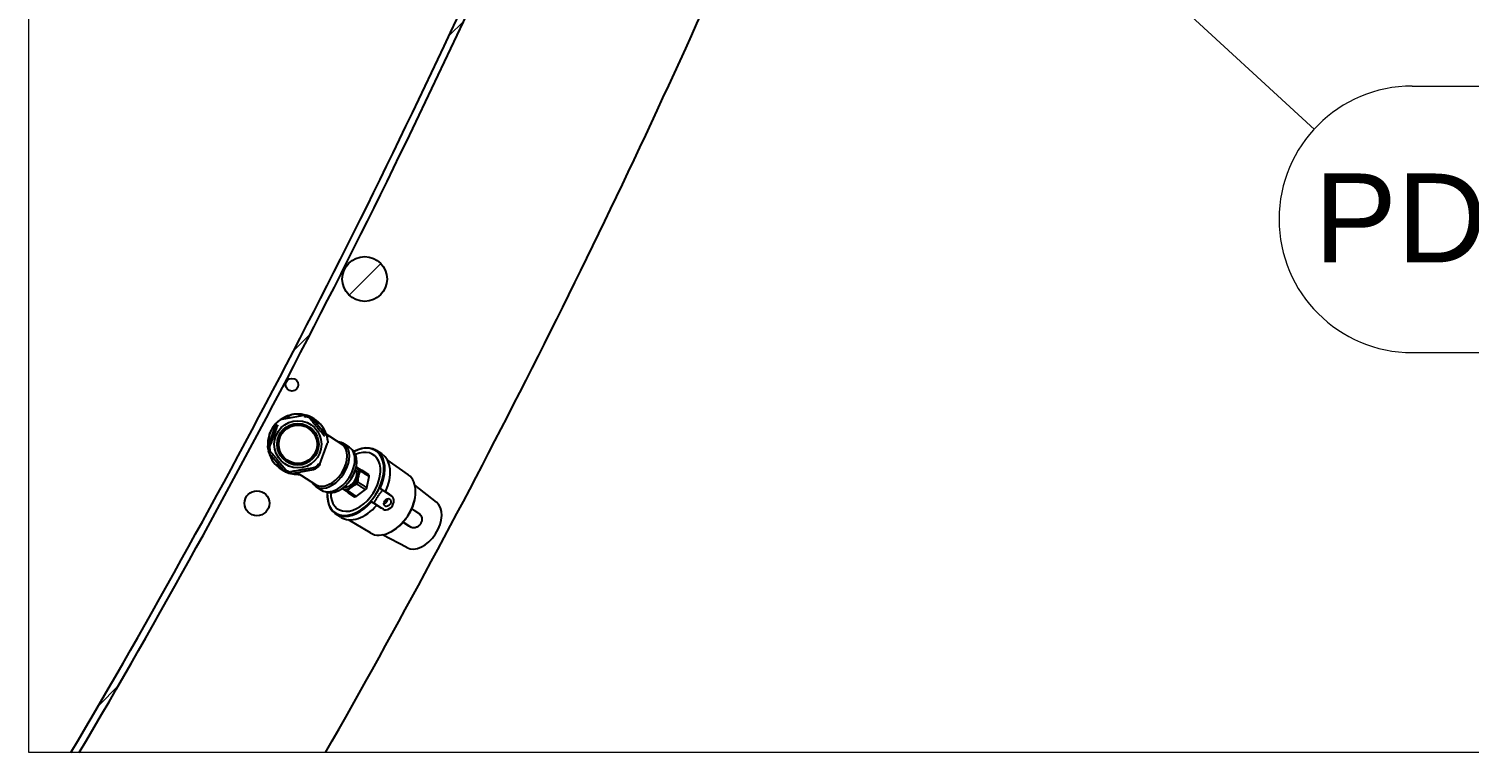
# Model space of a CAD drawing. Header units: millimetres. Extents: x 0 to 157650, y 0 to 89100.
# Drawn here: x 121416 to 127499, y 56169 to 59235 of the extents above; entities that cross this region are included whole.
import ezdxf

# ---------------------------------------------------------------- set-up
doc = ezdxf.new("R2010")
doc.units = ezdxf.units.MM
doc.header["$LTSCALE"] = 150
for name, color, linetype, lineweight in [('Hatch', 7, 'Continuous', 18), ('Symbol', 7, 'Continuous', 18), ('Visible', 7, 'Continuous', 25), ('Visible Narrow', 7, 'Continuous', 18)]:
    doc.layers.add(name, color=color, linetype=linetype, lineweight=lineweight)
doc.styles.add('Note Text', font='arial.ttf')

# ---------------------------------------------------------------- blocks, each defined once
blk = doc.blocks.new('Balloon25')
at = {"layer": 'Symbol'}
for p, q in [((837.643, 399.417), (835.803, 401.109)), ((837.982, 399.785), (835.803, 401.109)), ((835.803, 401.109), (837.305, 399.049)), ((837.305, 399.049), (837.982, 399.785)), ((837.643, 399.417), (845.635, 392.073)), ((848.388, 393.293), (864.799, 393.293)), ((848.388, 385.793), (864.799, 385.793))]:
    blk.add_line(p, q, dxfattribs=at)
at = {"layer": 'Symbol', "flags": 128}
blk.add_lwpolyline([(837.982, 399.785), (835.803, 401.109), (837.305, 399.049), (837.982, 399.785)], dxfattribs=at)
at = {"layer": 'Symbol'}
for centre, start, end in [((848.388, 389.543), 90, 270), ((864.799, 389.543), 270, 90)]:
    blk.add_arc(centre, 3.75, start, end, dxfattribs=at)
blk.add_solid([(837.982, 399.785), (835.803, 401.109), (837.305, 399.049), (837.982, 399.785)], dxfattribs=at)
at = {"layer": 'Symbol', "insert": (856.594, 389.564), "char_height": 2.5, "attachment_point": 5, "style": 'Note Text'}
blk.add_mtext('PD1.C1.CV22', dxfattribs=at)

msp = doc.modelspace()

# ---------------------------------------------------------------- hatches: boundary and pattern name
at = {"layer": 'Hatch'}
h = msp.add_hatch(dxfattribs=at)
h.set_pattern_fill('ANSI31', color=256, scale=3810, style=0)
h.set_pattern_definition([(45, (0, 0), (-336.7596, 336.7596), [])])
edge = h.paths.add_edge_path()
edge.add_line((121629, 56180.2), (121594.2, 56180.2))
edge.add_ellipse((90746.5, 74387.2), major_axis=(-14656.5, -32684.3), ratio=1, start_angle=83.60259, end_angle=90)
edge.add_line((123430.8, 59730.8), (123458.1, 59718.5))
edge.add_ellipse((90746.5, 74387.2), major_axis=(18207, 30882.5), ratio=1, start_angle=270, end_angle=276.36912, ccw=False)
h = msp.add_hatch(dxfattribs=at)
h.set_pattern_fill('ANSI34', color=256, scale=3810, style=0)
h.set_pattern_definition([(45, (0, 0), (-2020.56, 2020.56), []), (45, (673.5, 0), (-2020.56, 2020.56), []), (45, (1347, 0), (-2020.56, 2020.56), []), (45, (2020.6, 0), (-2020.56, 2020.56), [])])
edge = h.paths.add_edge_path()
edge.add_ellipse((122834.5, 58179.3), major_axis=(93.9, -10.6), ratio=1, start_angle=0, end_angle=360)
h = msp.add_hatch(dxfattribs=at)
h.set_pattern_fill('ANSI31', color=256, scale=3810, angle=105.00025, style=0)
h.set_pattern_definition([(150.00025, (0, 0), (-238.1232, -412.4456), [])])
edge = h.paths.add_edge_path()
edge.add_ellipse((122527.2, 57733), major_axis=(26.8, -3), ratio=1, start_angle=0, end_angle=360)
h = msp.add_hatch(dxfattribs=at)
h.set_pattern_fill('ANSI31', color=256, scale=3810, angle=14.99998, style=0)
h.set_pattern_definition([(59.99998, (0, 0), (-412.4445, 238.1252), [])])
edge = h.paths.add_edge_path()
edge.add_ellipse((122552.4, 57481.8), major_axis=(80.5, -9.1), ratio=1, start_angle=0, end_angle=360)
h = msp.add_hatch(dxfattribs=at)
h.set_pattern_fill('ANSI31', color=256, scale=3810, angle=-14.99998, style=0)
h.set_pattern_definition([(30.00002, (0, 0), (-238.1252, 412.4445), [])])
edge = h.paths.add_edge_path()
edge.add_ellipse((122379.6, 57232.9), major_axis=(52.2, -5.9), ratio=1, start_angle=0, end_angle=360)

# ---------------------------------------------------------------- linework, layer by layer
at = {"layer": 'Visible', "color": 9, "true_color": 0xc0c0c0}
for p, q in [((122485.9, 57588.3), (122578.4, 57604.6)), ((122578.4, 57604.6), (122579.4, 57604.8)), ((122459, 57565.7), (122426.9, 57477.5)), ((122459.4, 57566.8), (122459, 57565.7)), ((122485.9, 57588.3), (122484.8, 57588.1)), ((122610.6, 57593.5), (122611.3, 57592.6)), ((122671.7, 57520.7), (122611.3, 57592.6)), ((122645.7, 57397.9), (122677.8, 57486.2)), ((122662.1, 57532.1), (122738.2, 57482.6)), ((122672.4, 57519.9), (122671.7, 57520.7)), ((122677.8, 57486.2), (122678.2, 57487.2)), ((122746.1, 57484.6), (122769.2, 57469.6)), ((122426.6, 57476.5), (122426.9, 57477.5)), ((122433, 57442.9), (122432.3, 57443.8)), ((122433, 57442.9), (122493.4, 57371)), ((122906.8, 57440.9), (122884.7, 57455.3)), ((122494, 57370.3), (122493.4, 57371)), ((122494, 57370.3), (122494.1, 57370.2)), ((122503.6, 57371.4), (122503.4, 57370.8)), ((122525.3, 57358.9), (122526.4, 57359)), ((122526.4, 57359), (122618.8, 57375.4)), ((122548.1, 57362.9), (122627, 57311.6)), ((122618.8, 57375.4), (122619.9, 57375.6)), ((122645.3, 57396.9), (122645.7, 57397.9)), ((122851.9, 57352.7), (122823.4, 57371.2)), ((123018.8, 57353.3), (122929.8, 57415.8)), ((122628.3, 57303.6), (122651.4, 57288.5)), ((122843, 57298.3), (122853.7, 57345.9)), ((123138, 57237.5), (123046.5, 57309.6)), ((122763.3, 57278.9), (122791.8, 57260.4)), ((122798.7, 57261.4), (122837.9, 57290.5)), ((122885.6, 57225.1), (122863.4, 57239.5)), ((122900, 57295.6), (122922.1, 57281.2)), ((122910.8, 57288), (122948.2, 57263.7)), ((122949.5, 57262.7), (122940.2, 57269.9)), ((123045.6, 57247.1), (123047.4, 57258.4)), ((122733.4, 57174.3), (122711.3, 57188.8)), ((122874.8, 57232.7), (122912.2, 57208.3)), ((122913.6, 57207.5), (122903.3, 57213.1)), ((123032.4, 57208.9), (123065.7, 57187.2)), ((123057.5, 57193.6), (123067, 57186.3)), ((122858.9, 57107.4), (122765.7, 57163.5)), ((122966.8, 57126), (122957.2, 57119.7)), ((123029.7, 57131.9), (122996.4, 57153.6)), ((123031.1, 57131.1), (123020.5, 57136.8)), ((123013, 57045.4), (122910, 57099.8))]:
    msp.add_line(p, q, dxfattribs=at)
for centre, radius in [((122834.5, 58179.3), 94.5), ((122527.2, 57733), 27), ((122552.4, 57481.8), 99.6), ((122552.4, 57481.8), 87.9), ((122552.4, 57481.8), 81), ((122379.6, 57232.9), 52.5)]:
    msp.add_circle(centre, radius, dxfattribs=at)
for centre, radius, start, end in [((90746.5, 74387.2), 35820, 329.44991, 335.84732), ((90746.5, 74387.2), 35850, 329.4782, 335.84732), ((90746.5, 74387.2), 36750, 330.30199, 336.04862), ((122552.4, 57481.8), 127.5, 20.0813, 273.82109), ((122552.4, 57481.8), 127.6, 93.16117, 101.11514), ((122552.3, 57481.8), 127.6, 66.03309, 73.98707), ((122552.4, 57481.8), 127.6, 126.03307, 133.98708), ((122552.4, 57481.8), 121.3, 66.39871, 75.18382), ((122552.4, 57481.8), 127.6, 153.16117, 161.11514), ((122552.3, 57481.8), 127.6, 6.03309, 13.98707), ((122552.4, 57481.8), 127.6, 186.03309, 193.98707), ((122552.4, 57481.8), 121.3, 186.39865, 195.18384), ((122552.4, 57481.9), 127.6, 246.03308, 253.98708), ((122552.4, 57481.8), 121.3, 246.18456, 255.18378), ((122552.4, 57481.8), 121.3, 306.3987, 315.18383), ((122552.3, 57481.9), 127.6, 306.03307, 313.98708), ((122552.4, 57481.9), 127.6, 273.16117, 273.8224)]:
    msp.add_arc(centre, radius, start, end, dxfattribs=at)
for centre, major_axis, ratio, start_param, end_param in [((122687.2, 57394.1), (58.9, 90.5), 0.642788, 2.806696, 6.618081), ((122682.6, 57397.1), (55.6, 85.5), 0.642788, 3.141593, 6.283185), ((122710.3, 57379.1), (-58.9, -90.5), 0.642788, 0, 3.141593), ((122720.9, 57372.2), (-57.3, -88), 0.642788, 0.061143, 3.080449), ((122796, 57323.3), (85.1, 130.8), 0.642788, 2.289164, 7.135614), ((122796, 57323.3), (74.8, 114.9), 0.642788, 2.349563, 7.075215), ((122798, 57322), (86.7, 133.3), 0.642788, 4.924681, 7.151426), ((122820.1, 57307.6), (86.7, 133.3), 0.642788, 4.924681, 6.283185), ((122769.1, 57340.8), (23.6, 36.3), 0.642788, 3.291421, 6.133357), ((122769.1, 57340.8), (22.9, 35.2), 0.642788, 4.048689, 6.112954), ((122769.1, 57340.8), (29.5, 45.3), 0.642788, 5.235989, 6.271059), ((122771.3, 57339.4), (-32.8, -50.4), 0.642788, 2.545089, 2.690899), ((122769.1, 57340.8), (-29.5, -45.3), 0.642788, 0.012127, 1.047198), ((122769.1, 57340.8), (-29.5, -45.3), 0.642788, 1.047198, 2.094396), ((122771.3, 57339.4), (-32.8, -50.4), 0.642788, 1.497891, 1.643702), ((122807.6, 57315.8), (33.3, 51.2), 0.642788, 4.635768, 4.78901), ((122807.6, 57315.8), (33.3, 51.2), 0.642788, 5.682965, 5.836208), ((122937, 57231.5), (-80, -123), 0.642788, 0.02268, 3.118912), ((122798, 57322), (-86.7, -133.3), 0.642788, 5.414945, 7.641689), ((122771.3, 57339.4), (-32.8, -50.4), 0.642788, 0.450694, 0.596504), ((122807.6, 57315.8), (33.3, 51.2), 0.642788, 3.58857, 3.741813), ((122930.2, 57236), (-18, -27.7), 0.766044, 0, 3.141593), ((123071.9, 57143.8), (-62.6, -96.2), 0.642788, 0.058709, 3.082883), ((122949.2, 57223.7), (69.9, 107.4), 0.642788, 4.979697, 5.3116), ((122820.1, 57307.6), (-86.7, -133.3), 0.642788, 0, 1.358504), ((122949.2, 57223.7), (69.9, 107.4), 0.642788, 4.113177, 4.445081)]:
    msp.add_ellipse(centre, major_axis=major_axis, ratio=ratio, start_param=start_param, end_param=end_param, dxfattribs=at)
msp.add_ellipse((122930.2, 57236), major_axis=(9.5, 14.6), ratio=0.766044, dxfattribs=at)
for points, weights in [([(122520.4, 57603.6), (122512.2, 57597.4), (122504.5, 57591.6)], [1.86336994033, 1.89386777392, 1.91216337258]), ([(122565.9, 57602.4), (122559.7, 57605), (122553.3, 57607.7)], [1.89908153007, 1.88400626028, 1.86331324179]), ([(122454.7, 57553.9), (122449.4, 57549.8), (122443.8, 57545.6)], [1.899139317, 1.88406358849, 1.86336994033]), ([(122641.8, 57570.4), (122632.4, 57574.4), (122623.5, 57578.2)], [1.86331324179, 1.89381014739, 1.91210518935]), ([(122663.5, 57531.2), (122662.7, 57537.5), (122661.9, 57544)], [1.89711804524, 1.88267464112, 1.86331324179]), ([(122433.4, 57495.2), (122432.2, 57504.9), (122430.9, 57515)], [1.91210518935, 1.89381014739, 1.86331324179]), ([(122442.8, 57419.7), (122442, 57426.6), (122441.1, 57433.3)], [1.86331324179, 1.88400626028, 1.89908153007]), ([(122481.3, 57385.5), (122472.3, 57389.3), (122462.9, 57393.2)], [1.91210518935, 1.89381014739, 1.86331324179]), ([(122551.4, 57355.9), (122545, 57358.6), (122538.8, 57361.2)], [1.86331324179, 1.88400626028, 1.89908153007]), ([(122814.9, 57375.5), (122805.4, 57381.6), (122798.9, 57385.9)], [1.86656620791, 1.96954917598, 1.97225157874]), ([(122799, 57386.3), (122811.2, 57378.8), (122823.4, 57371.2)], [0.999999999358, 0.999999999041, 1]), ([(122809, 57347.1), (122811.5, 57358.2), (122816.6, 57369.2)], [1.97232440422, 1.97232422808, 1.86656620791]), ([(122851.9, 57352.7), (122833.3, 57364.2), (122814.9, 57375.5)], [1, 0.999999998558, 1]), ([(122762.4, 57285.9), (122770.4, 57295), (122779.5, 57301.8)], [1.86656620791, 1.9723244506, 1.97232440422]), ([(122779.5, 57301.8), (122788.7, 57308.6), (122801.2, 57314.7)], [1.97232440422, 1.97232435784, 1.86656620791]), ([(122801.2, 57314.7), (122819.5, 57302.7), (122837.9, 57290.5)], [1, 0.999999999092, 1]), ([(122806, 57322), (122806.5, 57335.9), (122809, 57347.1)], [1.86656620791, 1.97232458035, 1.97232440422]), ([(122740, 57295.3), (122746.5, 57291), (122755.9, 57284.9)], [1.97225157874, 1.96954917598, 1.86656620791]), ([(122798.7, 57261.4), (122780.5, 57273.7), (122762.4, 57285.9)], [1, 0.999999998749, 1]), ([(122863.4, 57239.5), (122869, 57236.2), (122874.8, 57232.7)], [1.00178826505, 1.00430456603, 1.00596397821]), ([(122874.8, 57232.7), (122888.7, 57263), (122910.8, 57288)], [1.27421040078, 1.2994447396, 1.27421040078]), ([(122900, 57295.6), (122905.2, 57291.9), (122910.8, 57288)], [1.00178826505, 1.00430456603, 1.00596397821]), ([(122938.9, 57270.8), (122930.6, 57276.2), (122922.3, 57281.6)], [1, 1.00000548602, 1.00000489238]), ([(122885.3, 57224.7), (122893.6, 57219.3), (122901.9, 57213.9)], [1.00000489222, 1.00000548584, 1]), ([(123032.4, 57208.9), (123019.3, 57178), (122996.4, 57153.6)], [1.00598332027, 1.03374770935, 1.00598332027]), ([(123034.2, 57208.7), (123033.4, 57208.8), (123032.4, 57208.9)], [1, 1.00191567695, 1.00035995172]), ([(123056.2, 57194.6), (123045.3, 57201.6), (123034.2, 57208.7)], [1.00000000314, 1.00005579601, 1]), ([(122996.4, 57153.6), (122996.9, 57152.7), (122997.3, 57152)], [1.00035995172, 1.00191567695, 1]), ([(122997.3, 57152), (123008.3, 57144.7), (123019.1, 57137.6)], [1, 1.00005579402, 1.00000000039])]:
    msp.add_rational_spline(points, weights, degree=2, dxfattribs=at)
for points, knots in [([(122527.8, 57606.9), (122525.3, 57606.4), (122522.8, 57605.4), (122520.6, 57603.8), (122520.5, 57603.7), (122520.4, 57603.6)], [-1.0213512, -1.0213512, -1.0213512, -1.0213512, -0.7685595, -0.7685595, -0.7579553, -0.7579553, -0.7579553, -0.7579553]), ([(122553.3, 57607.7), (122553.2, 57607.8), (122553.1, 57607.8), (122550.6, 57608.9), (122547.9, 57609.3), (122545.3, 57609.1)], [-1.2847473, -1.2847473, -1.2847473, -1.2847473, -1.2741431, -1.2741431, -1.0213514, -1.0213514, -1.0213514, -1.0213514]), ([(122580.2, 57601.7), (122580.1, 57601.8), (122580.1, 57601.9), (122580.1, 57602), (122580, 57602.1), (122580, 57602.2), (122579.9, 57602.3), (122579.9, 57602.5), (122579.8, 57602.7), (122579.7, 57602.9), (122579.6, 57603), (122579.5, 57603.2), (122579.5, 57603.4), (122579.4, 57603.5), (122579.3, 57603.7), (122579.2, 57603.8), (122579.2, 57603.9), (122579.1, 57604), (122579.1, 57604.1), (122579, 57604.2), (122578.9, 57604.3), (122578.8, 57604.4), (122578.7, 57604.5), (122578.6, 57604.5), (122578.5, 57604.6), (122578.5, 57604.6), (122578.4, 57604.6), (122578.4, 57604.6)], [0.0000448, 0.0000448, 0.0000448, 0.0000448, 0.0530547, 0.0530547, 0.0530547, 0.1165912, 0.1165912, 0.1165912, 0.2330323, 0.2330323, 0.2330323, 0.3495525, 0.3495525, 0.3495525, 0.4657404, 0.4657404, 0.4657404, 0.5627145, 0.5627145, 0.5627145, 0.694046, 0.694046, 0.694046, 0.8679399, 0.8679399, 0.8679399, 1, 1, 1, 1]), ([(122579.4, 57604.8), (122579.8, 57604.9), (122580.1, 57604.9), (122580.5, 57605), (122580.8, 57605), (122581.1, 57605), (122581.5, 57605), (122581.8, 57605.1), (122582.2, 57605.1), (122582.5, 57605.1), (122582.9, 57605.1), (122583.2, 57605.1), (122583.5, 57605), (122584, 57605), (122584.4, 57605), (122584.9, 57604.9), (122585.3, 57604.9), (122585.8, 57604.8), (122586.2, 57604.7), (122586.7, 57604.6), (122587.1, 57604.5), (122587.5, 57604.4)], [0.0012349, 0.0012349, 0.0012349, 0.0012349, 0.1284066, 0.1284066, 0.1284066, 0.2555154, 0.2555154, 0.2555154, 0.3814131, 0.3814131, 0.3814131, 0.5061887, 0.5061887, 0.5061887, 0.6715265, 0.6715265, 0.6715265, 0.8360549, 0.8360549, 0.8360549, 1, 1, 1, 1]), ([(122467.1, 57563.9), (122464.6, 57556.8), (122461.6, 57548.9), (122458.6, 57540.6), (122457, 57536.5), (122455.6, 57532.5), (122454.3, 57529), (122452.9, 57525.4), (122451.5, 57521.4), (122449.5, 57516.1), (122447.5, 57510.8), (122446, 57506.8), (122444.7, 57503.3), (122443.4, 57499.8), (122441.9, 57495.8), (122440.4, 57491.6), (122437.3, 57483.4), (122434.4, 57475.4), (122431.8, 57468.3)], [0, 0, 0, 0, 0.25, 0.25, 0.25, 0.375, 0.375, 0.375, 0.5, 0.5, 0.5, 0.625, 0.625, 0.625, 0.75, 0.75, 0.75, 1, 1, 1, 1]), ([(122443.8, 57545.6), (122443.7, 57545.6), (122443.6, 57545.5), (122441.4, 57543.8), (122439.7, 57541.7), (122438.6, 57539.4)], [-1.2847473, -1.2847473, -1.2847473, -1.2847473, -1.2741431, -1.2741431, -1.0213514, -1.0213514, -1.0213514, -1.0213514]), ([(122459.4, 57566.8), (122459.5, 57567.1), (122459.6, 57567.4), (122459.8, 57567.7), (122459.9, 57568), (122460.1, 57568.4), (122460.2, 57568.7), (122460.4, 57569), (122460.5, 57569.3), (122460.7, 57569.6), (122460.9, 57569.9), (122461.1, 57570.1), (122461.2, 57570.4), (122461.5, 57570.8), (122461.7, 57571.2), (122462, 57571.5), (122462.3, 57571.9), (122462.6, 57572.2), (122462.9, 57572.6), (122463.2, 57572.9), (122463.5, 57573.2), (122463.8, 57573.6)], [0.001247, 0.001247, 0.001247, 0.001247, 0.1284066, 0.1284066, 0.1284066, 0.2555154, 0.2555154, 0.2555154, 0.3814131, 0.3814131, 0.3814131, 0.5061887, 0.5061887, 0.5061887, 0.6715265, 0.6715265, 0.6715265, 0.8360549, 0.8360549, 0.8360549, 1, 1, 1, 1]), ([(122477.4, 57584.9), (122477.6, 57585.1), (122478.2, 57585.5), (122479.1, 57586), (122480, 57586.5), (122481, 57587), (122482.2, 57587.5), (122483.5, 57587.8), (122484.3, 57588), (122484.8, 57588.1)], [0, 0, 0, 0, 0.1222242, 0.2457332, 0.3706262, 0.496999, 0.6650054, 0.8326045, 0.993891, 0.993891, 0.993891, 0.993891]), ([(122580.8, 57601), (122580.7, 57601.1), (122580.5, 57601.2), (122580.3, 57601.5), (122580.2, 57601.6), (122580.2, 57601.7)], [-0.08169384, -0.08169384, -0.08169384, -0.08169384, -0.05871853, -0.05871853, -0.04561007, -0.04561007, -0.04561007, -0.04561007]), ([(122580.8, 57601), (122581.2, 57600.7), (122581.5, 57600.5), (122582.5, 57600), (122583, 57599.8), (122583.6, 57599.5)], [-0.1818308, -0.1818308, -0.1818308, -0.1818308, -0.1388269, -0.1388269, -0.078892, -0.078892, -0.078892, -0.078892]), ([(122582.3, 57596.8), (122582.4, 57597), (122582.4, 57597.1), (122582.5, 57597.4), (122582.6, 57597.6), (122582.8, 57597.9), (122582.8, 57598.1), (122583, 57598.5), (122583.1, 57598.7), (122583.4, 57599.1), (122583.5, 57599.3), (122583.6, 57599.5)], [0.0000022, 0.0000022, 0.0000022, 0.0000022, 0.0151525, 0.0151525, 0.0336674, 0.0336674, 0.051021, 0.051021, 0.0757997, 0.0757997, 0.1027023, 0.1027023, 0.1027023, 0.1027023]), ([(122583.4, 57599.1), (122583.2, 57598.8), (122583, 57598.3), (122582.6, 57597.6), (122582.5, 57597.2), (122582.3, 57596.8)], [-0.08252259, -0.08252259, -0.08252259, -0.08252259, -0.04276846, -0.04276846, -0.00000216, -0.00000216, -0.00000216, -0.00000216]), ([(122583.6, 57599.5), (122583.6, 57599.5), (122583.5, 57599.4), (122583.4, 57599.2), (122583.4, 57599.2), (122583.4, 57599.1)], [-0.01957233, -0.01957233, -0.01957233, -0.01957233, -0.0100574, -0.0100574, -0.00001906, -0.00001906, -0.00001906, -0.00001906]), ([(122600.9, 57593), (122601.9, 57592.6), (122602.8, 57592.3), (122604.4, 57591.8), (122605, 57591.6), (122606.3, 57591.4), (122606.9, 57591.4), (122607.8, 57591.5), (122608.1, 57591.5), (122608.4, 57591.7), (122608.4, 57591.7), (122608.4, 57591.7)], [-0.2914755, -0.2914755, -0.2914755, -0.2914755, -0.1933776, -0.1933776, -0.1301104, -0.1301104, -0.0668432, -0.0668432, -0.0334216, -0.0334216, -0.0286576, -0.0286576, -0.0286576, -0.0286576]), ([(122666.1, 57514.6), (122661.2, 57520.4), (122655.8, 57526.9), (122650.2, 57533.7), (122647.3, 57537), (122644.6, 57540.3), (122642.2, 57543.2), (122639.8, 57546.1), (122637.1, 57549.4), (122633.5, 57553.8), (122629.9, 57558.1), (122627.2, 57561.4), (122624.8, 57564.3), (122622.4, 57567.2), (122619.7, 57570.5), (122616.9, 57573.9), (122611.2, 57580.7), (122605.8, 57587.2), (122600.9, 57593)], [0, 0, 0, 0, 0.25, 0.25, 0.25, 0.375, 0.375, 0.375, 0.5, 0.5, 0.5, 0.625, 0.625, 0.625, 0.75, 0.75, 0.75, 1, 1, 1, 1]), ([(122604.2, 57598.3), (122604.5, 57598.2), (122605.1, 57597.9), (122606, 57597.4), (122606.8, 57596.9), (122607.8, 57596.2), (122608.7, 57595.4), (122609.7, 57594.5), (122610.3, 57593.8), (122610.6, 57593.5)], [0, 0, 0, 0, 0.1222242, 0.2457332, 0.3706262, 0.496999, 0.6650054, 0.8326045, 0.9938769, 0.9938769, 0.9938769, 0.9938769]), ([(122611.3, 57592.6), (122611.3, 57592.6), (122611.3, 57592.6), (122611.3, 57592.7), (122611.3, 57592.7), (122611.1, 57592.7), (122611.1, 57592.7), (122610.8, 57592.8), (122610.6, 57592.7), (122610.1, 57592.6), (122609.8, 57592.5), (122609.2, 57592.1), (122608.8, 57592), (122608.4, 57591.7)], [-0.2383272, -0.2383272, -0.2383272, -0.2383272, -0.2374164, -0.2374164, -0.2085075, -0.2085075, -0.1789742, -0.1789742, -0.1190148, -0.1190148, -0.0606089, -0.0606089, -0.0001158, -0.0001158, -0.0001158, -0.0001158]), ([(122648.4, 57565.7), (122646.8, 57567.6), (122644.6, 57569.2), (122642.1, 57570.3), (122642, 57570.4), (122641.8, 57570.4)], [-1.0213512, -1.0213512, -1.0213512, -1.0213512, -0.7685595, -0.7685595, -0.7579553, -0.7579553, -0.7579553, -0.7579553]), ([(122659.1, 57551.6), (122657.4, 57554.2), (122655.6, 57556.8), (122652, 57561.5), (122650.2, 57563.6), (122648.4, 57565.7)], [-2.7033604, -2.7033604, -2.7033604, -2.7033604, -2.4013765, -2.4013765, -2.1394843, -2.1394843, -2.1394843, -2.1394843]), ([(122661.9, 57544), (122661.9, 57544.1), (122661.9, 57544.2), (122661.5, 57546.9), (122660.5, 57549.5), (122659.1, 57551.6)], [-1.2847473, -1.2847473, -1.2847473, -1.2847473, -1.2741431, -1.2741431, -1.0213514, -1.0213514, -1.0213514, -1.0213514]), ([(122431.7, 57523.1), (122430.9, 57520.7), (122430.6, 57518), (122430.9, 57515.3), (122430.9, 57515.1), (122430.9, 57515)], [-1.0213512, -1.0213512, -1.0213512, -1.0213512, -0.7685595, -0.7685595, -0.7579553, -0.7579553, -0.7579553, -0.7579553]), ([(122672.4, 57519.9), (122672.6, 57519.6), (122672.8, 57519.3), (122673, 57519.1), (122673.2, 57518.8), (122673.4, 57518.5), (122673.6, 57518.2), (122673.8, 57517.9), (122674, 57517.6), (122674.2, 57517.3), (122674.3, 57517), (122674.5, 57516.7), (122674.7, 57516.4), (122674.9, 57516), (122675.1, 57515.6), (122675.2, 57515.2), (122675.4, 57514.8), (122675.6, 57514.4), (122675.7, 57513.9), (122675.8, 57513.5), (122676, 57513.1), (122676.1, 57512.6)], [0.0012476, 0.0012476, 0.0012476, 0.0012476, 0.1284066, 0.1284066, 0.1284066, 0.2555154, 0.2555154, 0.2555154, 0.3814131, 0.3814131, 0.3814131, 0.5061887, 0.5061887, 0.5061887, 0.6715265, 0.6715265, 0.6715265, 0.8360549, 0.8360549, 0.8360549, 1, 1, 1, 1]), ([(122679.2, 57495.2), (122679.2, 57494.9), (122679.2, 57494.2), (122679.3, 57493.2), (122679.2, 57492.2), (122679.1, 57491), (122678.9, 57489.8), (122678.6, 57488.5), (122678.3, 57487.6), (122678.2, 57487.2)], [0, 0, 0, 0, 0.122224, 0.245733, 0.3706261, 0.496999, 0.6650054, 0.8326046, 0.993891, 0.993891, 0.993891, 0.993891]), ([(122425.6, 57468.4), (122425.5, 57468.8), (122425.5, 57469.4), (122425.5, 57470.5), (122425.5, 57471.5), (122425.6, 57472.6), (122425.8, 57473.9), (122426.1, 57475.2), (122426.4, 57476), (122426.5, 57476.4)], [0, 0, 0, 0, 0.1222242, 0.2457332, 0.3706262, 0.496999, 0.6650053, 0.8326045, 0.9938768, 0.9938768, 0.9938768, 0.9938768]), ([(122426.9, 57477.5), (122426.9, 57477.5), (122426.9, 57477.5), (122426.9, 57477.5), (122426.9, 57477.4), (122426.9, 57477.3), (122427, 57477.2), (122427.1, 57477), (122427.2, 57476.8), (122427.6, 57476.5), (122427.8, 57476.3), (122428.4, 57475.9), (122428.8, 57475.7), (122429.2, 57475.4)], [-0.2383276, -0.2383276, -0.2383276, -0.2383276, -0.2374168, -0.2374168, -0.2085078, -0.2085078, -0.1789743, -0.1789743, -0.119015, -0.119015, -0.0606094, -0.0606094, -0.0001158, -0.0001158, -0.0001158, -0.0001158]), ([(122432.3, 57443.8), (122432.1, 57444.1), (122431.9, 57444.3), (122431.7, 57444.6), (122431.5, 57444.9), (122431.3, 57445.2), (122431.1, 57445.4), (122430.9, 57445.7), (122430.7, 57446), (122430.6, 57446.3), (122430.4, 57446.6), (122430.2, 57446.9), (122430.1, 57447.2), (122429.9, 57447.6), (122429.7, 57448), (122429.5, 57448.4), (122429.3, 57448.9), (122429.2, 57449.3), (122429, 57449.7), (122428.9, 57450.1), (122428.8, 57450.6), (122428.6, 57451)], [0.0012349, 0.0012349, 0.0012349, 0.0012349, 0.1284066, 0.1284066, 0.1284066, 0.2555154, 0.2555154, 0.2555154, 0.3814131, 0.3814131, 0.3814131, 0.5061887, 0.5061887, 0.5061887, 0.6715265, 0.6715265, 0.6715265, 0.8360549, 0.8360549, 0.8360549, 1, 1, 1, 1]), ([(122429.2, 57475.4), (122429.2, 57475.4), (122429.2, 57475.4), (122429.5, 57475.2), (122429.7, 57475), (122430.2, 57474.3), (122430.5, 57473.8), (122430.9, 57472.5), (122431.1, 57471.9), (122431.5, 57470.3), (122431.6, 57469.3), (122431.8, 57468.3)], [0.0286576, 0.0286576, 0.0286576, 0.0286576, 0.0334216, 0.0334216, 0.0668432, 0.0668432, 0.1301104, 0.1301104, 0.1933776, 0.1933776, 0.2914709, 0.2914709, 0.2914709, 0.2914709]), ([(122434.7, 57446), (122434.6, 57445.9), (122434.6, 57445.9), (122434.3, 57445.6), (122434, 57445.2), (122433.5, 57444.5), (122433.3, 57444.3), (122433.1, 57443.8), (122433, 57443.5), (122432.9, 57443.1), (122433, 57443), (122433, 57442.9), (122433, 57442.9), (122433, 57442.9)], [-0.1477801, -0.1477801, -0.1477801, -0.1477801, -0.1353745, -0.1353745, -0.0955589, -0.0955589, -0.0697322, -0.0697322, -0.0388955, -0.0388955, 0, 0, 0.0009746, 0.0009746, 0.0009746, 0.0009746]), ([(122435, 57446.9), (122434.9, 57446.8), (122434.9, 57446.6), (122434.8, 57446.3), (122434.8, 57446.2), (122434.7, 57446)], [-0.08194979, -0.08194979, -0.08194979, -0.08194979, -0.06684325, -0.06684325, -0.04590238, -0.04590238, -0.04590238, -0.04590238]), ([(122437.8, 57450.3), (122437.6, 57450.2), (122437.5, 57450.2), (122437.2, 57450.2), (122437, 57450.2), (122436.6, 57450.1), (122436.5, 57450.1), (122436, 57450.1), (122435.8, 57450), (122435.3, 57450), (122435, 57450), (122434.8, 57450)], [0.0000022, 0.0000022, 0.0000022, 0.0000022, 0.0151519, 0.0151519, 0.0336675, 0.0336675, 0.0510211, 0.0510211, 0.0758008, 0.0758008, 0.1026769, 0.1026769, 0.1026769, 0.1026769]), ([(122434.8, 57450), (122434.9, 57450), (122434.9, 57450), (122435.1, 57450), (122435.2, 57450), (122435.3, 57450.1)], [-0.01954729, -0.01954729, -0.01954729, -0.01954729, -0.01005672, -0.01005672, -0.00001913, -0.00001913, -0.00001913, -0.00001913]), ([(122434.8, 57450), (122434.9, 57449.5), (122435, 57449), (122435, 57447.9), (122435, 57447.4), (122435, 57446.9)], [0, 0, 0, 0, 0.5, 0.5, 0.9998692, 0.9998692, 0.9998692, 0.9998692]), ([(122435.3, 57450.1), (122435.7, 57450.1), (122436.2, 57450.1), (122437, 57450.2), (122437.4, 57450.2), (122437.8, 57450.3)], [-0.08251351, -0.08251351, -0.08251351, -0.08251351, -0.04276899, -0.04276899, -0.00000216, -0.00000216, -0.00000216, -0.00000216]), ([(122438.6, 57449.1), (122443.5, 57443.3), (122448.9, 57436.9), (122453.7, 57431.1), (122458.5, 57425.4), (122463.9, 57418.9), (122471.1, 57410.2), (122478.3, 57401.6), (122483.7, 57395.1), (122488.5, 57389.3), (122493.3, 57383.6), (122498.7, 57377.1), (122503.6, 57371.4)], [0, 0, 0, 0, 0.25, 0.25, 0.25, 0.5, 0.5, 0.5, 0.75, 0.75, 0.75, 1, 1, 1, 1]), ([(122445.6, 57412.1), (122444.2, 57414.2), (122443.3, 57416.7), (122442.9, 57419.5), (122442.8, 57419.6), (122442.8, 57419.7)], [1.0213514, 1.0213514, 1.0213514, 1.0213514, 1.2741431, 1.2741431, 1.2847473, 1.2847473, 1.2847473, 1.2847473]), ([(122445.6, 57412.1), (122447.3, 57409.5), (122449.2, 57406.9), (122452.7, 57402.2), (122454.5, 57400.1), (122456.3, 57398)], [10.1071965, 10.1071965, 10.1071965, 10.1071965, 10.4091804, 10.4091804, 10.6710732, 10.6710732, 10.6710732, 10.6710732]), ([(122462.9, 57393.2), (122462.8, 57393.3), (122462.7, 57393.3), (122460.1, 57394.4), (122458, 57396.1), (122456.3, 57398)], [0.7579553, 0.7579553, 0.7579553, 0.7579553, 0.7685595, 0.7685595, 1.0213506, 1.0213506, 1.0213506, 1.0213506]), ([(122492.7, 57371.9), (122492.7, 57371.8), (122492.8, 57371.7), (122492.9, 57371.6), (122493, 57371.6), (122493.1, 57371.5), (122493.3, 57371.4), (122493.3, 57371.4), (122493.3, 57371.4), (122493.3, 57371.4), (122493.5, 57371.3), (122493.6, 57371.2), (122493.7, 57371.2)], [0.0001471, 0.0001471, 0.0001471, 0.0001471, 0.0526011, 0.0526011, 0.0526011, 0.09958, 0.09958, 0.09958, 0.1116366, 0.1116366, 0.1116366, 0.1625264, 0.1625264, 0.1625264, 0.1625264]), ([(122494.6, 57370.6), (122494.4, 57370.7), (122494.1, 57370.8), (122493.6, 57371.1), (122493.1, 57371.5), (122492.8, 57371.8), (122492.7, 57371.9)], [0.5281915, 0.5281915, 0.5281915, 0.5281915, 0.6078717, 0.7399395, 0.870344, 0.9996898, 0.9996898, 0.9996898, 0.9996898]), ([(122493.1, 57371.3), (122493.1, 57371.4), (122493, 57371.5), (122492.9, 57371.6), (122492.9, 57371.6), (122492.8, 57371.7), (122492.8, 57371.8), (122492.7, 57371.8), (122492.7, 57371.9), (122492.7, 57371.9)], [0.3554699, 0.3554699, 0.3554699, 0.3554699, 0.6162731, 0.6162731, 0.6162731, 0.8340017, 0.8340017, 0.8340017, 0.9977904, 0.9977904, 0.9977904, 0.9977904]), ([(122493.7, 57371.2), (122493.8, 57371.1), (122494, 57371), (122494.2, 57371), (122494.2, 57371), (122494.2, 57371), (122494.3, 57370.9), (122494.3, 57370.9), (122494.3, 57370.9), (122494.3, 57370.9), (122494.5, 57370.9), (122494.7, 57370.8), (122494.9, 57370.8), (122495, 57370.8), (122495.1, 57370.8), (122495.1, 57370.8), (122495.2, 57370.7), (122495.4, 57370.7), (122495.5, 57370.7), (122495.5, 57370.7), (122495.6, 57370.7), (122495.6, 57370.7), (122495.8, 57370.7), (122496, 57370.7), (122496.1, 57370.7), (122496.4, 57370.7), (122496.6, 57370.7), (122496.9, 57370.7), (122497, 57370.7), (122497.1, 57370.7), (122497.3, 57370.7), (122497.6, 57370.7), (122498, 57370.7), (122498.4, 57370.8), (122498.6, 57370.8), (122498.9, 57370.8), (122499.1, 57370.8), (122499.4, 57370.9), (122499.8, 57370.9), (122500.1, 57370.9), (122500.4, 57371), (122500.8, 57371), (122501.1, 57371.1), (122501.4, 57371.1), (122501.6, 57371.2), (122501.9, 57371.2), (122502, 57371.2), (122502, 57371.2), (122502, 57371.2), (122502.3, 57371.2), (122502.5, 57371.3), (122502.7, 57371.3), (122502.8, 57371.3), (122502.8, 57371.3), (122502.8, 57371.3), (122502.8, 57371.3), (122502.8, 57371.3), (122502.9, 57371.3), (122502.9, 57371.3), (122502.9, 57371.3), (122503, 57371.3), (122503.1, 57371.3), (122503.1, 57371.3), (122503.2, 57371.3), (122503.2, 57371.3), (122503.3, 57371.4), (122503.3, 57371.4), (122503.3, 57371.4), (122503.3, 57371.4), (122503.3, 57371.4), (122503.3, 57371.4), (122503.4, 57371.4), (122503.4, 57371.4), (122503.4, 57371.4), (122503.5, 57371.4), (122503.6, 57371.4)], [0.1625264, 0.1625264, 0.1625264, 0.1625264, 0.2225194, 0.2225194, 0.2225194, 0.2363766, 0.2363766, 0.2363766, 0.2393272, 0.2393272, 0.2393272, 0.3108564, 0.3108564, 0.3108564, 0.3306805, 0.3306805, 0.3306805, 0.3682363, 0.3682363, 0.3682363, 0.383812, 0.383812, 0.383812, 0.4289078, 0.4289078, 0.4289078, 0.4975326, 0.4975326, 0.4975326, 0.5318481, 0.5318481, 0.5318481, 0.6264833, 0.6264833, 0.6264833, 0.6788035, 0.6788035, 0.6788035, 0.7553093, 0.7553093, 0.7553093, 0.8275851, 0.8275851, 0.8275851, 0.8853851, 0.8853851, 0.8853851, 0.893192, 0.893192, 0.893192, 0.9414424, 0.9414424, 0.9414424, 0.9489251, 0.9489251, 0.9489251, 0.951042, 0.951042, 0.951042, 0.9603795, 0.9603795, 0.9603795, 0.975231, 0.975231, 0.975231, 0.9814073, 0.9814073, 0.9814073, 0.9835902, 0.9835902, 0.9835902, 0.9874838, 0.9874838, 0.9874838, 0.9999805, 0.9999805, 0.9999805, 0.9999805]), ([(122500.6, 57365.3), (122500.3, 57365.5), (122499.6, 57365.7), (122498.8, 57366.2), (122497.9, 57366.8), (122497, 57367.4), (122496, 57368.2), (122495, 57369.2), (122494.4, 57369.9), (122494.1, 57370.2)], [0, 0, 0, 0, 0.122224, 0.245733, 0.370626, 0.496999, 0.665005, 0.832605, 1, 1, 1, 1]), ([(122497.8, 57370.3), (122497.5, 57370.3), (122497, 57370.3), (122496, 57370.3), (122495.2, 57370.5), (122494.7, 57370.6), (122494.6, 57370.6)], [0.0000014, 0.0000014, 0.0000014, 0.0000014, 0.1195244, 0.2384083, 0.4782097, 0.5281915, 0.5281915, 0.5281915, 0.5281915]), ([(122502.4, 57370.7), (122502.3, 57370.7), (122502.3, 57370.6), (122502.1, 57370.7), (122501.9, 57370.6), (122501.6, 57370.6), (122501.2, 57370.6), (122500.8, 57370.6), (122499.8, 57370.5), (122498.8, 57370.4), (122498.1, 57370.4), (122497.8, 57370.3)], [0.2468803, 0.2468803, 0.2468803, 0.2468803, 0.2926342, 0.3431309, 0.4015957, 0.4692658, 0.5441767, 0.6245353, 0.74591, 0.8727428, 1, 1, 1, 1]), ([(122503.4, 57370.8), (122503.2, 57370.8), (122502.8, 57370.9), (122502.6, 57370.8), (122502.4, 57370.9), (122502.4, 57370.8), (122502.4, 57370.7)], [0.0000273, 0.0000273, 0.0000273, 0.0000273, 0.0901527, 0.1496029, 0.2014293, 0.2468803, 0.2468803, 0.2468803, 0.2468803]), ([(122525.3, 57358.8), (122524.9, 57358.8), (122524.6, 57358.7), (122524.3, 57358.7), (122523.9, 57358.7), (122523.6, 57358.6), (122523.2, 57358.6), (122522.9, 57358.6), (122522.6, 57358.6), (122522.2, 57358.6), (122521.9, 57358.6), (122521.5, 57358.6), (122521.2, 57358.6), (122520.7, 57358.6), (122520.3, 57358.7), (122519.8, 57358.7), (122519.4, 57358.8), (122518.9, 57358.9), (122518.5, 57359), (122518.1, 57359), (122517.6, 57359.2), (122517.2, 57359.3)], [0.0012349, 0.0012349, 0.0012349, 0.0012349, 0.1284066, 0.1284066, 0.1284066, 0.2555154, 0.2555154, 0.2555154, 0.3814131, 0.3814131, 0.3814131, 0.5061887, 0.5061887, 0.5061887, 0.6715265, 0.6715265, 0.6715265, 0.8360549, 0.8360549, 0.8360549, 1, 1, 1, 1]), ([(122522.4, 57366.8), (122522.4, 57366.7), (122522.3, 57366.5), (122522.2, 57366.2), (122522.1, 57366.1), (122522, 57365.7), (122521.9, 57365.6), (122521.7, 57365.2), (122521.6, 57365), (122521.4, 57364.5), (122521.2, 57364.3), (122521.1, 57364.1)], [0.0000016, 0.0000016, 0.0000016, 0.0000016, 0.0151354, 0.0151354, 0.033653, 0.033653, 0.0510113, 0.0510113, 0.075796, 0.075796, 0.1026825, 0.1026825, 0.1026825, 0.1026825]), ([(122521.1, 57364.1), (122521.1, 57364.2), (122521.2, 57364.2), (122521.3, 57364.4), (122521.3, 57364.5), (122521.3, 57364.5)], [-0.01957341, -0.01957341, -0.01957341, -0.01957341, -0.01005621, -0.01005621, -0.00001451, -0.00001451, -0.00001451, -0.00001451]), ([(122521.1, 57364.1), (122521.7, 57363.9), (122522.3, 57363.7), (122523.2, 57363.2), (122523.6, 57363), (122523.9, 57362.7)], [0.078886, 0.078886, 0.078886, 0.078886, 0.1388269, 0.1388269, 0.1818308, 0.1818308, 0.1818308, 0.1818308]), ([(122521.3, 57364.5), (122521.5, 57364.9), (122521.7, 57365.3), (122522.1, 57366), (122522.3, 57366.4), (122522.4, 57366.8)], [-0.08251939, -0.08251939, -0.08251939, -0.08251939, -0.04275746, -0.04275746, -0.00000162, -0.00000162, -0.00000162, -0.00000162]), ([(122523.9, 57367), (122531.3, 57368.3), (122539.7, 57369.7), (122548.3, 57371.2), (122552.7, 57372), (122556.9, 57372.7), (122560.6, 57373.3), (122564.3, 57373.9), (122568.5, 57374.6), (122574.1, 57375.6), (122579.7, 57376.5), (122583.9, 57377.2), (122587.6, 57377.9), (122591.3, 57378.5), (122595.5, 57379.2), (122599.9, 57379.9), (122608.5, 57381.4), (122616.9, 57382.9), (122624.4, 57384.2)], [0, 0, 0, 0, 0.25, 0.25, 0.25, 0.375, 0.375, 0.375, 0.5, 0.5, 0.5, 0.625, 0.625, 0.625, 0.75, 0.75, 0.75, 1, 1, 1, 1]), ([(122523.9, 57362.7), (122524, 57362.6), (122524.1, 57362.5), (122524.3, 57362.3), (122524.4, 57362.1), (122524.5, 57362)], [-0.08196947, -0.08196947, -0.08196947, -0.08196947, -0.06594095, -0.06594095, -0.04586689, -0.04586689, -0.04586689, -0.04586689]), ([(122524.5, 57362), (122524.6, 57361.9), (122524.6, 57361.8), (122524.8, 57361.5), (122524.9, 57361), (122525.3, 57360.2), (122525.4, 57360), (122525.7, 57359.5), (122525.9, 57359.3), (122526.2, 57359), (122526.3, 57359), (122526.4, 57359), (122526.4, 57359), (122526.4, 57359)], [-0.1477809, -0.1477809, -0.1477809, -0.1477809, -0.1353752, -0.1353752, -0.0955594, -0.0955594, -0.0697326, -0.0697326, -0.0388956, -0.0388956, 0, 0, 0.0009746, 0.0009746, 0.0009746, 0.0009746]), ([(122618.8, 57375.4), (122618.8, 57375.4), (122618.8, 57375.4), (122618.9, 57375.4), (122618.9, 57375.4), (122619, 57375.5), (122619.1, 57375.5), (122619.2, 57375.7), (122619.3, 57375.9), (122619.4, 57376.4), (122619.4, 57376.7), (122619.5, 57377.5), (122619.5, 57377.9), (122619.5, 57378.3)], [-0.2383274, -0.2383274, -0.2383274, -0.2383274, -0.2374166, -0.2374166, -0.2085077, -0.2085077, -0.1789743, -0.1789743, -0.1190149, -0.1190149, -0.0606092, -0.0606092, -0.0001158, -0.0001158, -0.0001158, -0.0001158]), ([(122624.4, 57384.2), (122623.6, 57383.5), (122622.8, 57382.9), (122621.6, 57381.8), (122621.1, 57381.3), (122620.3, 57380.3), (122619.9, 57379.8), (122619.6, 57379), (122619.5, 57378.7), (122619.5, 57378.4), (122619.5, 57378.4), (122619.5, 57378.3)], [-0.2914746, -0.2914746, -0.2914746, -0.2914746, -0.1933776, -0.1933776, -0.1301104, -0.1301104, -0.0668432, -0.0668432, -0.0334216, -0.0334216, -0.0286576, -0.0286576, -0.0286576, -0.0286576]), ([(122627.4, 57378.7), (122627.1, 57378.5), (122626.5, 57378.1), (122625.7, 57377.6), (122624.8, 57377.1), (122623.7, 57376.7), (122622.5, 57376.2), (122621.2, 57375.8), (122620.4, 57375.6), (122619.9, 57375.6)], [0, 0, 0, 0, 0.1222242, 0.2457332, 0.3706262, 0.496999, 0.6650053, 0.8326045, 0.9938769, 0.9938769, 0.9938769, 0.9938769]), ([(122638.4, 57396.3), (122638.2, 57396.6), (122637.9, 57397.1), (122637.5, 57397.7), (122637.2, 57398.1), (122637, 57398.4)], [-0.08251846, -0.08251846, -0.08251846, -0.08251846, -0.0427687, -0.0427687, -0.00000216, -0.00000216, -0.00000216, -0.00000216]), ([(122637, 57398.4), (122637.1, 57398.3), (122637.2, 57398.2), (122637.4, 57397.9), (122637.5, 57397.7), (122637.7, 57397.5), (122637.8, 57397.3), (122638, 57397), (122638.2, 57396.8), (122638.4, 57396.3), (122638.6, 57396.1), (122638.7, 57395.9)], [0.0000022, 0.0000022, 0.0000022, 0.0000022, 0.0151522, 0.0151522, 0.0336675, 0.0336675, 0.051021, 0.051021, 0.0758003, 0.0758003, 0.1027021, 0.1027021, 0.1027021, 0.1027021]), ([(122638.7, 57395.9), (122638.6, 57396), (122638.6, 57396), (122638.5, 57396.2), (122638.5, 57396.3), (122638.4, 57396.3)], [-0.01957093, -0.01957093, -0.01957093, -0.01957093, -0.01005713, -0.01005713, -0.00001915, -0.00001915, -0.00001915, -0.00001915]), ([(122638.7, 57395.9), (122639.1, 57396.3), (122639.7, 57396.7), (122640.5, 57397.2), (122640.9, 57397.5), (122641.3, 57397.6)], [0.0788932, 0.0788932, 0.0788932, 0.0788932, 0.1388269, 0.1388269, 0.1818308, 0.1818308, 0.1818308, 0.1818308]), ([(122645.3, 57396.9), (122645.2, 57396.6), (122645.1, 57396.2), (122644.9, 57395.9), (122644.8, 57395.6), (122644.7, 57395.3), (122644.5, 57395), (122644.4, 57394.7), (122644.2, 57394.4), (122644, 57394.1), (122643.8, 57393.8), (122643.7, 57393.5), (122643.5, 57393.2), (122643.2, 57392.8), (122643, 57392.5), (122642.7, 57392.1), (122642.4, 57391.8), (122642.1, 57391.4), (122641.8, 57391.1), (122641.5, 57390.7), (122641.2, 57390.4), (122640.9, 57390.1)], [0.0012349, 0.0012349, 0.0012349, 0.0012349, 0.1284066, 0.1284066, 0.1284066, 0.2555154, 0.2555154, 0.2555154, 0.3814131, 0.3814131, 0.3814131, 0.5061887, 0.5061887, 0.5061887, 0.6715265, 0.6715265, 0.6715265, 0.8360549, 0.8360549, 0.8360549, 1, 1, 1, 1]), ([(122641.3, 57397.6), (122641.5, 57397.7), (122641.8, 57397.8), (122642.1, 57397.8), (122642.2, 57397.8), (122642.2, 57397.8)], [-0.08138791, -0.08138791, -0.08138791, -0.08138791, -0.05397966, -0.05397966, -0.04549845, -0.04549845, -0.04549845, -0.04549845]), ([(122642.2, 57397.8), (122642.3, 57397.8), (122642.4, 57397.8), (122642.5, 57397.8), (122642.7, 57397.7), (122642.8, 57397.7), (122642.9, 57397.7), (122643.1, 57397.7), (122643.3, 57397.7), (122643.5, 57397.6), (122643.7, 57397.6), (122643.9, 57397.6), (122644.1, 57397.6), (122644.2, 57397.6), (122644.4, 57397.6), (122644.5, 57397.6), (122644.7, 57397.6), (122644.8, 57397.6), (122644.9, 57397.6), (122645, 57397.6), (122645.1, 57397.6), (122645.3, 57397.6), (122645.4, 57397.7), (122645.5, 57397.7), (122645.6, 57397.8), (122645.6, 57397.8), (122645.7, 57397.9), (122645.7, 57397.9)], [0.0000447, 0.0000447, 0.0000447, 0.0000447, 0.0530547, 0.0530547, 0.0530547, 0.1165912, 0.1165912, 0.1165912, 0.2330323, 0.2330323, 0.2330323, 0.3495525, 0.3495525, 0.3495525, 0.4657404, 0.4657404, 0.4657404, 0.5627145, 0.5627145, 0.5627145, 0.694046, 0.694046, 0.694046, 0.8679399, 0.8679399, 0.8679399, 1, 1, 1, 1]), ([(122551.4, 57355.9), (122551.5, 57355.9), (122551.6, 57355.8), (122554.2, 57354.8), (122556.9, 57354.4), (122559.4, 57354.5)], [-1.2847473, -1.2847473, -1.2847473, -1.2847473, -1.2741431, -1.2741431, -1.0213514, -1.0213514, -1.0213514, -1.0213514]), ([(122750.1, 57303.5), (122751, 57303.1), (122752, 57302.8), (122755, 57302.2), (122757.2, 57302), (122759.5, 57302.2)], [0.180225, 0.180225, 0.180225, 0.180225, 0.3299418, 0.3299418, 0.6470762, 0.6470762, 0.6470762, 0.6470762]), ([(122750.2, 57303.6), (122752.1, 57302.9), (122754.1, 57302.6), (122756.2, 57302.5), (122759.5, 57302.5), (122763.2, 57303.2), (122766.9, 57304.6), (122767.1, 57304.7), (122767.3, 57304.8), (122767.5, 57304.9), (122769.3, 57305.6), (122771, 57306.5), (122772.8, 57307.6)], [0.7853905, 0.7853905, 0.7853905, 0.7853905, 0.8204592, 0.8204592, 0.8204592, 0.8769777, 0.8769777, 0.8769777, 0.8803061, 0.8803061, 0.8803061, 0.907029, 0.907029, 0.907029, 0.907029]), ([(122759.5, 57302.2), (122758.5, 57302.1), (122757.4, 57302.2), (122756.5, 57302.2), (122756, 57302.3), (122755.5, 57302.3), (122755, 57302.4), (122755, 57302.4), (122755, 57302.4), (122754.9, 57302.4), (122754.9, 57302.4), (122754.9, 57302.4), (122754.9, 57302.4), (122754.9, 57302.4), (122754.9, 57302.4), (122754.9, 57302.5), (122754.9, 57302.5), (122754.8, 57302.5), (122754.8, 57302.5), (122754.7, 57302.5), (122754.6, 57302.5), (122754.4, 57302.5), (122754.2, 57302.6), (122753.8, 57302.7), (122753.5, 57302.8)], [0.0063229, 0.0063229, 0.0063229, 0.0063229, 0.0815386, 0.0815386, 0.0815386, 0.122308, 0.122308, 0.122308, 0.124856, 0.124856, 0.124856, 0.1253338, 0.1253338, 0.1253338, 0.1325003, 0.1325003, 0.1325003, 0.1426926, 0.1426926, 0.1426926, 0.1630773, 0.1630773, 0.1630773, 0.1930917, 0.1930917, 0.1930917, 0.1930917]), ([(122791.8, 57326.3), (122791.7, 57326.1), (122791.5, 57325.8), (122791.4, 57325.6), (122790.8, 57324.7), (122790.2, 57323.8), (122789.6, 57322.9), (122788.9, 57322), (122788.3, 57321.2), (122787.6, 57320.4), (122787.6, 57320.3), (122787.5, 57320.3), (122787.5, 57320.2), (122786.2, 57318.6), (122784.9, 57317.1), (122783.4, 57315.7), (122782.7, 57315), (122781.9, 57314.3), (122781.2, 57313.6), (122780.4, 57312.9), (122779.6, 57312.3), (122778.9, 57311.7), (122777.6, 57310.7), (122776.4, 57309.8), (122775.1, 57309)], [0.081849881, 0.081849881, 0.081849881, 0.081849881, 0.082141275, 0.082141275, 0.082141275, 0.083222081, 0.083222081, 0.083222081, 0.084302887, 0.084302887, 0.084302887, 0.084363791, 0.084363791, 0.084363791, 0.0864645, 0.0864645, 0.0864645, 0.087545306, 0.087545306, 0.087545306, 0.088626112, 0.088626112, 0.088626112, 0.090331416, 0.090331416, 0.090331416, 0.090331416]), ([(122929.4, 57251.6), (122929.5, 57251.4), (122929.5, 57251.3), (122929.7, 57249.2), (122929.6, 57246.9), (122928.5, 57242.5), (122927.5, 57240.3), (122925.2, 57236.7), (122923.6, 57234.9), (122920, 57232.1), (122918, 57231.1), (122915.9, 57230.5), (122915.8, 57230.4), (122915.6, 57230.4)], [0.4211026, 0.4211026, 0.4211026, 0.4211026, 0.4374654, 0.4374654, 0.6561962, 0.6561962, 0.8749269, 0.8749269, 1.0936577, 1.0936577, 1.3123884, 1.3123884, 1.3287512, 1.3287512, 1.3287512, 1.3287512]), ([(122940.2, 57269.9), (122939.9, 57270.2), (122939.5, 57270.5), (122939.1, 57270.7), (122939.1, 57270.7), (122939, 57270.8), (122938.9, 57270.8)], [6.76521415, 6.76521415, 6.76521415, 6.76521415, 6.82695954, 6.82695954, 6.82695954, 6.83540359, 6.83540359, 6.83540359, 6.83540359]), ([(122901.9, 57213.9), (122902, 57213.9), (122902, 57213.8), (122902.5, 57213.5), (122902.9, 57213.3), (122903.3, 57213.1)], [3.42324311, 3.42324311, 3.42324311, 3.42324311, 3.43168715, 3.43168715, 3.49343255, 3.49343255, 3.49343255, 3.49343255]), ([(123065.7, 57187.2), (123067.6, 57186), (123069.6, 57184.3), (123073.9, 57178), (123075.1, 57174.3), (123076.4, 57166.7), (123076, 57162.6), (123074.4, 57154.6), (123072.7, 57150.7), (123068.6, 57143.4), (123065.9, 57140.2), (123059.9, 57134.6), (123056.5, 57132.5), (123049.5, 57129.3), (123045.7, 57128.6), (123038.4, 57128.3), (123034.9, 57129.2), (123031.2, 57131), (123030.5, 57131.3), (123029.7, 57131.9)], [3.465742, 3.465742, 3.465742, 3.465742, 3.73821, 3.73821, 4.06059, 4.06059, 4.485278, 4.485278, 5.048824, 5.048824, 5.836535, 5.836535, 6.992395, 6.992395, 8.676732, 8.676732, 11.027626, 11.027626, 11.924125, 11.924125, 11.924125, 11.924125]), ([(123019.1, 57137.6), (123019.1, 57137.6), (123019.1, 57137.6), (123019.6, 57137.3), (123020, 57137), (123020.5, 57136.8)], [-20.2215662, -20.2215662, -20.2215662, -20.2215662, -20.2199265, -20.2199265, -19.9374032, -19.9374032, -19.9374032, -19.9374032])]:
    msp.add_open_spline(points, degree=3, knots=knots, dxfattribs=at)
for points, degree in [([(122816.6, 57369.2), (122835.1, 57357.6), (122853.7, 57345.9)], 2), ([(122759.6, 57302.2), (122759.4, 57302.2), (122759.2, 57302.2), (122759, 57302.2)], 3), ([(122759.6, 57302.2), (122759.6, 57302.2), (122759.6, 57302.2), (122759.5, 57302.2)], 3), ([(122843, 57298.3), (122824.4, 57310.2), (122806, 57322)], 2), ([(122763.3, 57278.9), (122751.4, 57287), (122739.6, 57295.1)], 2), ([(122755.9, 57284.9), (122773.8, 57272.7), (122791.8, 57260.4)], 2), ([(123057.5, 57193.6), (123057.1, 57194), (123056.7, 57194.3), (123056.2, 57194.6)], 3)]:
    msp.add_open_spline(points, degree=degree, dxfattribs=at)
at = {"layer": 'Visible Narrow', "color": 9, "true_color": 0xc0c0c0}
for p, q in [((121416.1, 56180.2), (121416.1, 61008.2)), ((121594.2, 56180.2), (121416.1, 56180.2)), ((121629, 56180.2), (121594.2, 56180.2)), ((122669.3, 56180.2), (121629, 56180.2)), ((133121.5, 56180.2), (122669.3, 56180.2))]:
    msp.add_line(p, q, dxfattribs=at)

# ---------------------------------------------------------------- block references
at = {"layer": 'Symbol', "xscale": 150, "yscale": 150, "zscale": 150}
msp.add_blockref('Balloon25', (0, 0), dxfattribs=at)

doc.saveas('drawing.dxf')
